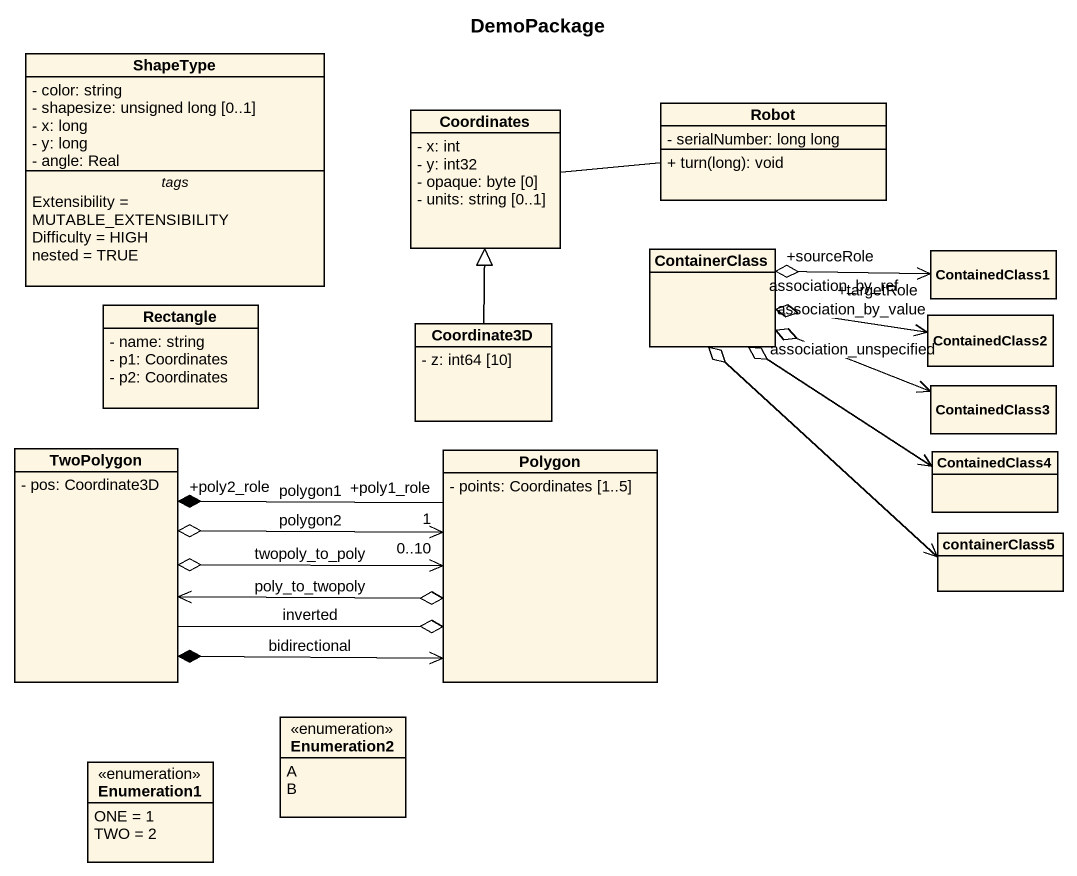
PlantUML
@startuml
title DemoPackage
hide circle
hide empty members
skinparam classAttributeIconSize 0
class ShapeType {
  - color: string
  - shapesize: unsigned long [0..1]
  - x: long
  - y: long
  - angle: Real
  -- tags --
  Extensibility = MUTABLE_EXTENSIBILITY
  Difficulty = HIGH
  nested = TRUE
}
class Coordinates {
  - x: int
  - y: int32
  - opaque: byte [0]
  - units: string [0..1]
}
class Robot {
  - serialNumber: long long
  + turn(long): void
}
class ContainerClass
class ContainedClass1
class "Rectangle" as Rectangle_ {
  - name: string
  - p1: Coordinates
  - p2: Coordinates
}
class Coordinate3D {
  - z: int64 [10]
}
class ContainedClass2
class ContainedClass3
class TwoPolygon {
  - pos: Coordinate3D
}
class Polygon {
  - points: Coordinates [1..5]
}
class ContainedClass4
class containerClass5
enum Enumeration2 {
  A
  B
}
enum Enumeration1 {
  ONE = 1
  TWO = 2
}
Robot -left- Coordinates
ContainerClass "+sourceRole" o-right-> "+targetRole" ContainedClass1 : association_by_ref
ContainerClass o-right-> ContainedClass2 : association_by_value
ContainerClass o-right-> ContainedClass3 : association_unspecified
Coordinate3D -up-|> Coordinates
TwoPolygon *-right-> Polygon : bidirectional
TwoPolygon -right-o Polygon : inverted
Polygon "+poly1_role\n1" -left-* "+poly2_role" TwoPolygon : polygon1
Polygon "0..10" <-left-o TwoPolygon : polygon2
Polygon <-left-o TwoPolygon : twopoly_to_poly
Polygon o-left-> TwoPolygon : poly_to_twopoly
ContainedClass4 <-up-o ContainerClass
containerClass5 <-up-o ContainerClass
@enduml
